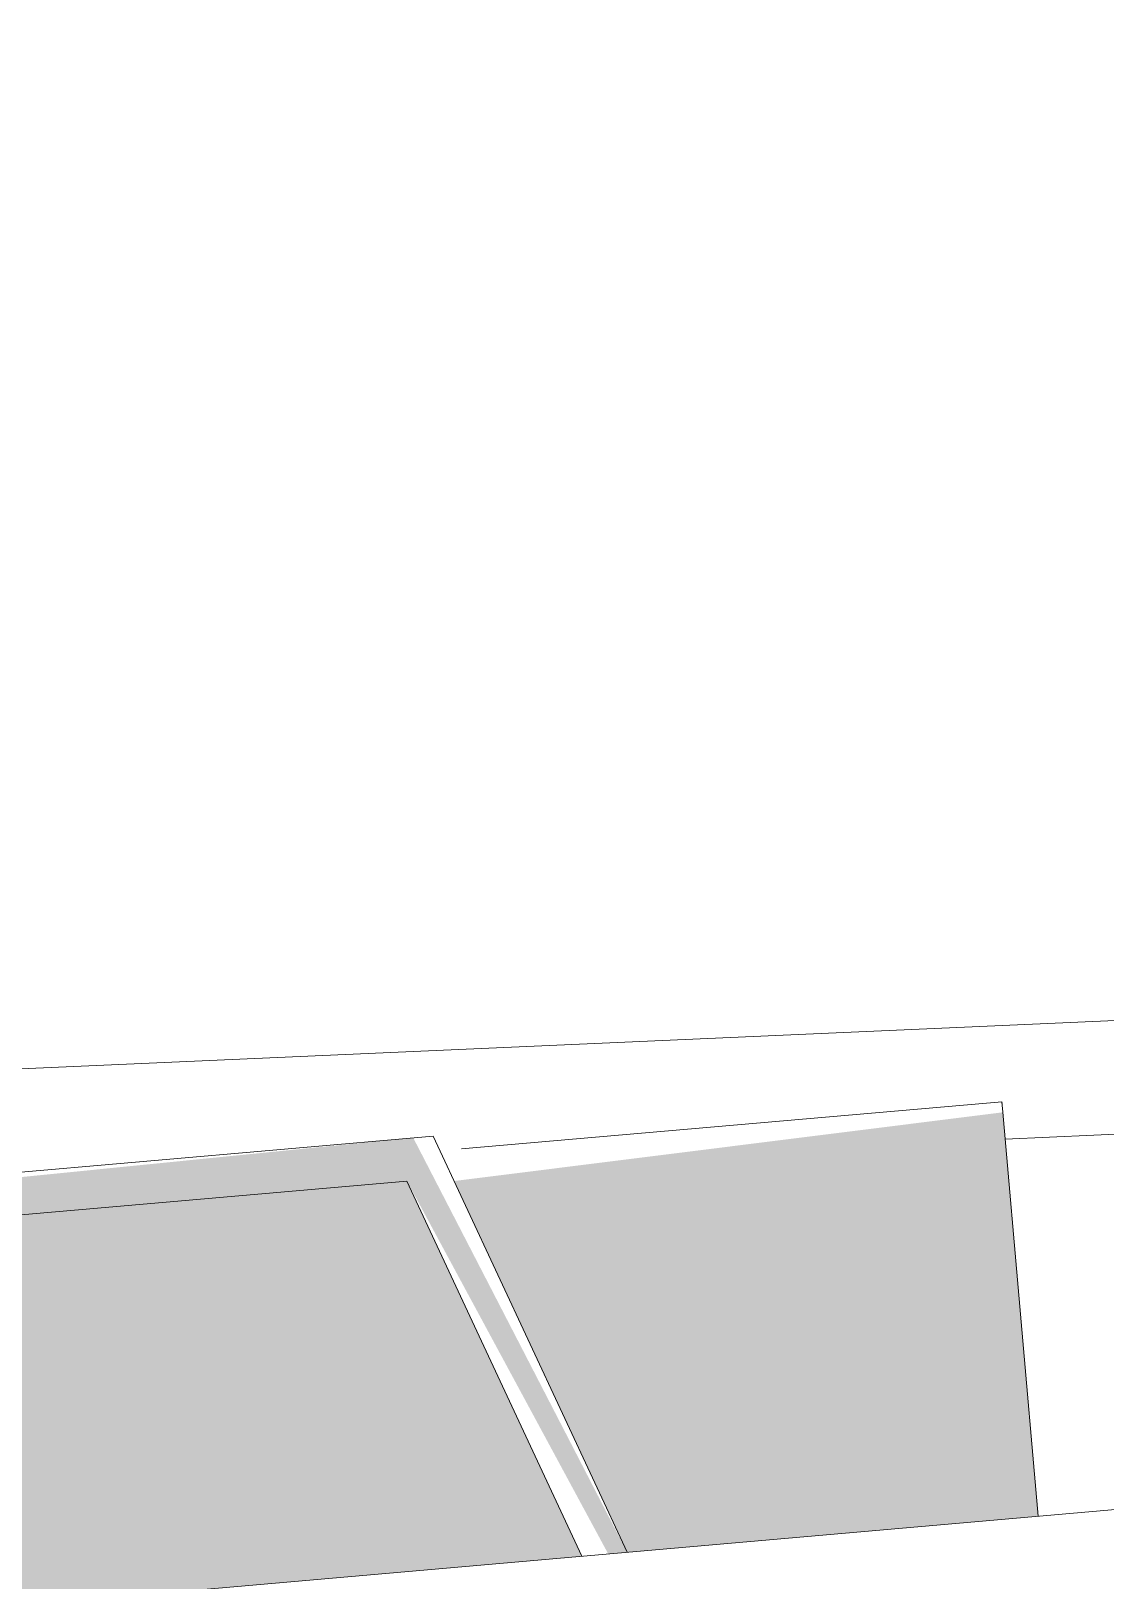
# Model space of a CAD drawing. Header units: millimetres. Extents: x -4612930 to -4329258, y -1064 to 30311.
# Drawn here: x -4567609.6 to -4567533.9, y 16921.3 to 17030.3 of the extents above; entities that cross this region are included whole.
import ezdxf

# ---------------------------------------------------------------- set-up
doc = ezdxf.new("R2010")
doc.units = ezdxf.units.MM
for name, color, linetype, lineweight in [('A-ROOF', 132, 'Continuous', 5), ('A-ROOF-PATT', 132, 'Continuous', 5), ('Q-SPCQ', 91, 'Continuous', 5)]:
    doc.layers.add(name, color=color, linetype=linetype, lineweight=lineweight)

# ---------------------------------------------------------------- blocks, each defined once
blk = doc.blocks.new('Static Line_Sayfa_Metal Deck_Pan Mount - Up to 15 _ pitch - Max 2 Users-1845519-SOUTH WEST')
at = {"layer": 'Q-SPCQ'}
h = blk.add_hatch(color=256, dxfattribs=at)
h.paths.add_polyline_path([(-4567737.86, 16908.31), (-4567733.81, 16908.66), (-4567725.94, 16938.02), (-4567740.35, 16936.76), (-4567739.23, 16924)])
h.paths.add_polyline_path([(-4567730.63, 16908.94), (-4567570.75, 16922.93), (-4567583.08, 16949.35), (-4567723.08, 16937.1), (-4567725.4, 16928.46)])
h.paths.add_polyline_path([(-4567567.57, 16923.21), (-4567538.62, 16925.74), (-4567541.11, 16954.19), (-4567579.77, 16949.35), (-4567570.02, 16928.46)])
blk.add_hatch(color=256, dxfattribs=at).paths.add_polyline_path([(-4567733.81, 16908.66), (-4567730.63, 16908.94), (-4567723.08, 16937.1), (-4567583.08, 16949.35), (-4567568.9, 16923.09), (-4567567.57, 16923.21), (-4567582.64, 16952.4), (-4567725.94, 16938.02), (-4567728.5, 16928.46)])
for p, q in [((-4567541.17, 16954.94), (-4567579.23, 16951.61)), ((-4567541.17, 16954.94), (-4567579.23, 16951.61)), ((-4567541.17, 16954.94), (-4567579.23, 16951.61)), ((-4567541.17, 16954.94), (-4567579.23, 16951.61)), ((-4567541.17, 16954.94), (-4567579.23, 16951.61)), ((-4567541.17, 16954.94), (-4567579.23, 16951.61)), ((-4567541.17, 16954.94), (-4567579.23, 16951.61)), ((-4567541.17, 16954.94), (-4567579.23, 16951.61)), ((-4567541.17, 16954.94), (-4567579.23, 16951.61)), ((-4567541.17, 16954.94), (-4567579.23, 16951.61)), ((-4567541.17, 16954.94), (-4567579.23, 16951.61)), ((-4567541.17, 16954.94), (-4567579.23, 16951.61)), ((-4567541.17, 16954.94), (-4567579.23, 16951.61)), ((-4567541.17, 16954.94), (-4567579.23, 16951.61)), ((-4567541.17, 16954.94), (-4567579.23, 16951.61)), ((-4567541.17, 16954.94), (-4567579.23, 16951.61)), ((-4567541.17, 16954.94), (-4567579.23, 16951.61)), ((-4567541.16, 16954.84), (-4567541.17, 16954.94)), ((-4567541.16, 16954.84), (-4567541.17, 16954.94)), ((-4567541.16, 16954.84), (-4567541.17, 16954.94)), ((-4567541.16, 16954.84), (-4567541.17, 16954.94)), ((-4567541.16, 16954.84), (-4567541.17, 16954.94)), ((-4567541.16, 16954.84), (-4567541.17, 16954.94)), ((-4567541.16, 16954.84), (-4567541.17, 16954.94)), ((-4567541.16, 16954.84), (-4567541.17, 16954.94)), ((-4567541.16, 16954.84), (-4567541.17, 16954.94)), ((-4567541.16, 16954.84), (-4567541.17, 16954.94)), ((-4567541.16, 16954.84), (-4567541.17, 16954.94)), ((-4567541.16, 16954.84), (-4567541.17, 16954.94)), ((-4567541.16, 16954.84), (-4567541.17, 16954.94)), ((-4567541.16, 16954.84), (-4567541.17, 16954.94)), ((-4567541.16, 16954.84), (-4567541.17, 16954.94)), ((-4567541.16, 16954.84), (-4567541.17, 16954.94)), ((-4567541.16, 16954.84), (-4567541.17, 16954.94)), ((-4567541.16, 16954.84), (-4567541.17, 16954.94)), ((-4567541.16, 16954.84), (-4567541.17, 16954.94)), ((-4567541.16, 16954.84), (-4567541.17, 16954.94)), ((-4567541.16, 16954.84), (-4567541.17, 16954.94)), ((-4567541.16, 16954.84), (-4567541.17, 16954.94)), ((-4567541.16, 16954.84), (-4567541.17, 16954.94)), ((-4567541.16, 16954.84), (-4567541.17, 16954.94)), ((-4567541.16, 16954.84), (-4567541.17, 16954.94)), ((-4567541.16, 16954.84), (-4567541.17, 16954.94)), ((-4567541.16, 16954.84), (-4567541.17, 16954.94)), ((-4567541.16, 16954.84), (-4567541.17, 16954.94)), ((-4567541.16, 16954.84), (-4567541.17, 16954.94)), ((-4567541.16, 16954.84), (-4567541.17, 16954.94)), ((-4567541.16, 16954.84), (-4567541.17, 16954.94)), ((-4567541.16, 16954.84), (-4567541.17, 16954.94)), ((-4567541.16, 16954.84), (-4567541.17, 16954.94)), ((-4567541.11, 16954.19), (-4567541.17, 16954.94)), ((-4567541.11, 16954.19), (-4567538.62, 16925.74)), ((-4567581.24, 16952.52), (-4567725.43, 16939.91)), ((-4567567.57, 16923.21), (-4567581.24, 16952.52)), ((-4567723.08, 16937.1), (-4567583.08, 16949.35)), ((-4567583.08, 16949.35), (-4567570.75, 16922.93))]:
    blk.add_line(p, q, dxfattribs=at)
blk = doc.blocks.new('Static Line_Sayfa_Metal Deck_Pan Mount - Up to 15 _ pitch - Max 2 Users-1846359-SOUTH WEST')
at = {"layer": 'Q-SPCQ'}
for p, q in [((-4567210.06, 16974.87), (-4567629.89, 16956.39)), ((-4567540.94, 16952.3), (-4567209.72, 16966.87))]:
    blk.add_line(p, q, dxfattribs=at)
blk = doc.blocks.new('Roof Gutters3 - Roof Gutters-1885272-SOUTH WEST')
at = {"layer": 'A-ROOF-PATT'}
h = blk.add_hatch(dxfattribs=at)
h.set_pattern_fill('FP_20', color=256, style=0, pattern_type=2)
h.set_pattern_definition([(86.828, (-4548530.56, 18582.98), (-331.733, -29.0035), [])])
h.paths.add_polyline_path([(-4578154.87, 15991.65), (-4558304.54, 17728.33), (-4558304.71, 17733.6), (-4578155.5, 15996.88)])
at = {"layer": 'A-ROOF'}
blk.add_line((-4558304.71, 17733.6), (-4578155.5, 15996.88), dxfattribs=at)

msp = doc.modelspace()

# ---------------------------------------------------------------- block references
at = {"layer": 'A-ROOF'}
msp.add_blockref('Roof Gutters3 - Roof Gutters-1885272-SOUTH WEST', (0, 0), dxfattribs=at)
at = {"layer": 'Q-SPCQ'}
for name in ['Static Line_Sayfa_Metal Deck_Pan Mount - Up to 15 _ pitch - Max 2 Users-1845519-SOUTH WEST', 'Static Line_Sayfa_Metal Deck_Pan Mount - Up to 15 _ pitch - Max 2 Users-1846359-SOUTH WEST']:
    msp.add_blockref(name, (0, 0), dxfattribs=at)

doc.saveas('drawing.dxf')
